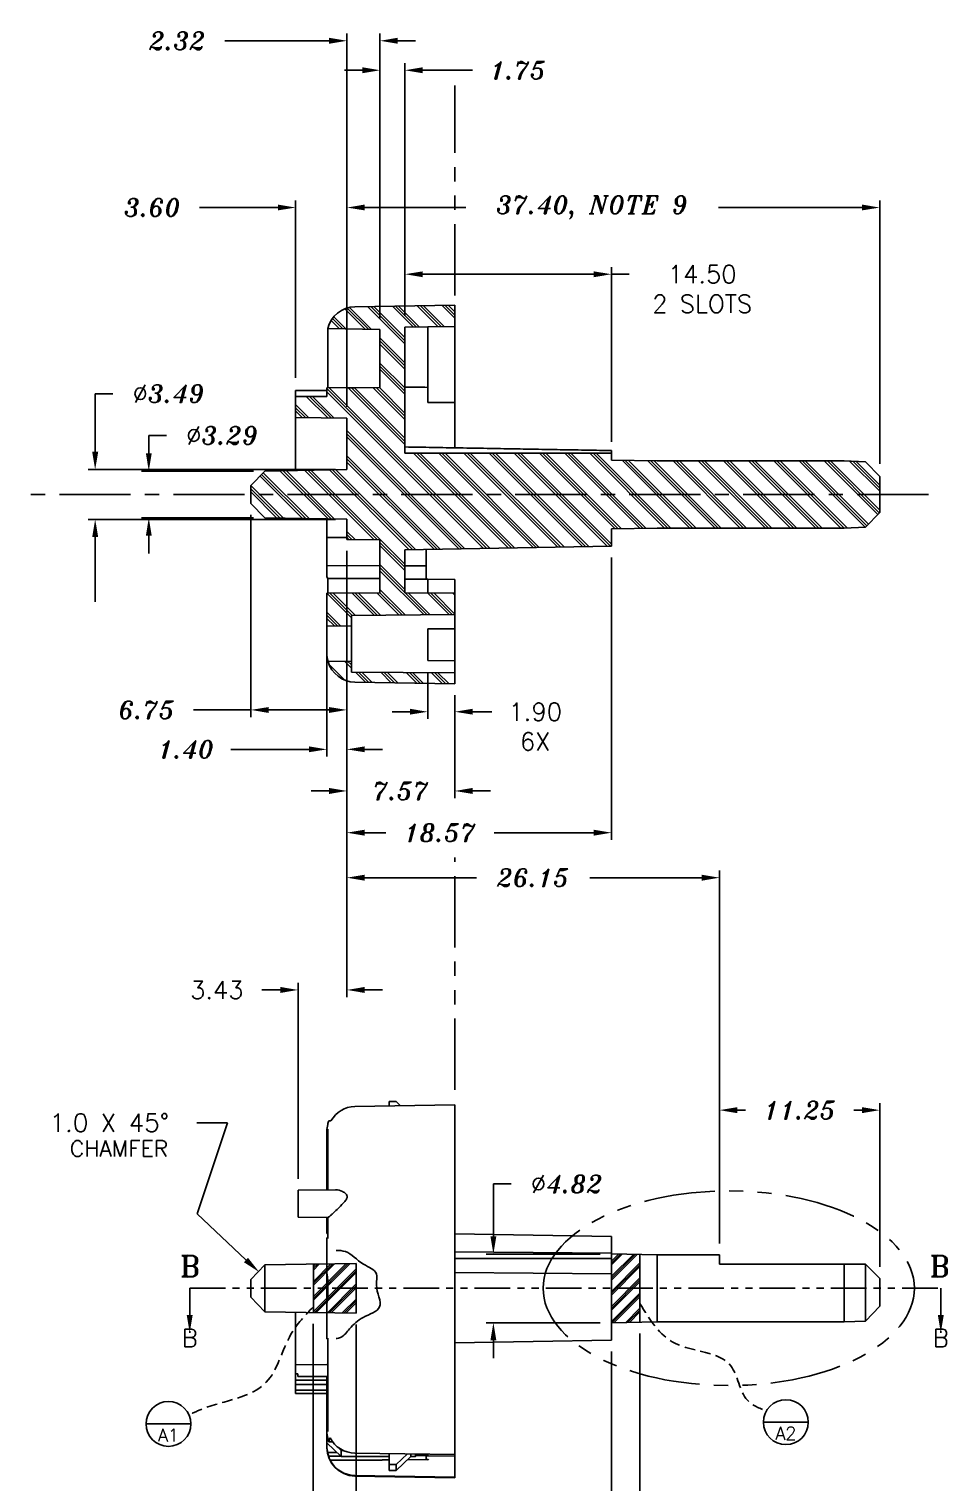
# Model space of a CAD drawing. Header units: inches. Extents: x 7 to 244, y 7 to 210.
# Drawn here: x 89.3 to 153.7, y 108.3 to 210.4 of the extents above; entities that cross this region are included whole.
import ezdxf
from ezdxf.enums import TextEntityAlignment as Align

# ---------------------------------------------------------------- set-up
doc = ezdxf.new("R2010")
doc.units = ezdxf.units.IN
doc.header["$LTSCALE"] = 4
doc.header["$MEASUREMENT"] = 0
for name, pattern in [('CENTER', [2, 1.25, -0.25, 0.25, -0.25]), ('HIDDEN', [0.375, 0.25, -0.125]), ('PHANTOM', [2.5, 1.25, -0.25, 0.25, -0.25, 0.25, -0.25]), ('PHANTOM2', [1.25, 0.625, -0.125, 0.125, -0.125, 0.125, -0.125])]:
    doc.linetypes.add(name, pattern=pattern)
doc.layers.get('DEFPOINTS').update_dxf_attribs({"linetype": 'CONTINUOUS'})
for name, color, linetype in [('AM_REFDIM', 7, 'CONTINUOUS'), ('AM_VIS', 7, 'CONTINUOUS'), ('AMV_15_HATCH', 1, 'CONTINUOUS'), ('CEN', 84, 'CENTER'), ('DIM', 2, 'CONTINUOUS'), ('HID', 6, 'HIDDEN'), ('PHANTOM', 6, 'PHANTOM'), ('SECT', 1, 'CONTINUOUS')]:
    doc.layers.add(name, color=color, linetype=linetype)
doc.styles.add('ACANSTSB', font='romans.shx', dxfattribs={"height": 1})
doc.styles.add('RFP', font='italict.shx')
doc.styles.add('ROMANS', font='ROMANS')
doc.styles.add('ROMANT', font='ROMANT')
doc.styles.get("Standard").update_dxf_attribs({"font": 'romans.shx'})
doc.dimstyles.new('RFP-DIMS', dxfattribs={"dimscale": 0.5, "dimtxt": 2.5, "dimasz": 2.5, "dimexe": 1, "dimexo": 1.6, "dimgap": 2.5, "dimtad": 0, "dimtih": 1, "dimtoh": 1, "dimzin": 0, "dimdsep": 46, "dimtxsty": 'RFP', "dimcen": 0.8, "dimadec": 0, "dimazin": 0, "dimtfac": 1, "dimtdec": 4, "dimtofl": 0, "dimtmove": 0, "dimatfit": 3, "dimfxl": 1, "dimtolj": 1, "dimtzin": 0, "dimarcsym": 0})
doc.dimstyles.get("Standard").update_dxf_attribs({"dimscale": 0.5, "dimtxt": 2.5, "dimasz": 2.5, "dimexe": 1, "dimexo": 1.6, "dimgap": 2.5, "dimtad": 0, "dimtih": 1, "dimtoh": 1, "dimzin": 0, "dimdsep": 46, "dimtxsty": 'ROMANS', "dimcen": 0.8, "dimadec": 0, "dimazin": 0, "dimtfac": 1, "dimtdec": 4, "dimtofl": 0, "dimtmove": 0, "dimatfit": 3, "dimfxl": 1, "dimtolj": 1, "dimtzin": 0, "dimarcsym": 0})
pattern_1 = [(315, (119.1497, 177.7074), (0.883883, 0.883883), []), (315, (119.2602, 177.8179), (0.883883, 0.883883), []), (315, (119.3707, 177.9284), (0.883883, 0.883883), [])]

# ---------------------------------------------------------------- blocks, each defined once
blk = doc.blocks.new('*D20')
at = {"layer": 'AM_REFDIM', "color": 0, "lineweight": -2}
for p, q in [((93.91, 180.7), (93.91, 184.78)), ((93.91, 184.78), (95.16, 184.78)), ((110.78, 179.45), (93.41, 179.45)), ((110.78, 175.96), (93.41, 175.96)), ((93.91, 174.71), (93.91, 173.46))]:
    blk.add_line(p, q, dxfattribs=at)
at = {"layer": 'AM_REFDIM', "color": 0}
for points in [[(93.7, 180.7), (94.12, 180.7), (93.91, 179.45)], [(93.7, 174.71), (94.12, 174.71), (93.91, 175.96)]]:
    blk.add_solid(points, dxfattribs=at)
at = {"layer": 'DEFPOINTS', "color": 0}
for p in [(111.58, 179.45), (93.91, 175.96), (111.58, 175.96)]:
    blk.add_point(p, dxfattribs=at)
at = {"layer": 'AM_REFDIM', "color": 0, "insert": (99.06, 184.78), "char_height": 1.25, "attachment_point": 5, "style": 'RFP'}
blk.add_mtext('\\A1;%%C3.49', dxfattribs=at)
blk = doc.blocks.new('*D23')
at = {"layer": 'AM_REFDIM', "color": 0, "lineweight": -2}
for p, q in [((111.58, 173.75), (111.58, 159.31)), ((110.17, 166.43), (110.17, 159.31)), ((108.92, 159.81), (103.42, 159.81)), ((112.83, 159.81), (114.08, 159.81))]:
    blk.add_line(p, q, dxfattribs=at)
at = {"layer": 'AM_REFDIM', "color": 0}
for points in [[(108.92, 160.02), (108.92, 159.61), (110.17, 159.81)], [(112.83, 160.02), (112.83, 159.61), (111.58, 159.81)]]:
    blk.add_solid(points, dxfattribs=at)
at = {"layer": 'DEFPOINTS', "color": 0}
for p in [(111.58, 174.55), (110.17, 167.23), (110.17, 159.81)]:
    blk.add_point(p, dxfattribs=at)
at = {"layer": 'AM_REFDIM', "color": 0, "insert": (100.27, 159.81), "char_height": 1.25, "attachment_point": 5, "style": 'RFP'}
blk.add_mtext('\\A1;1.40', dxfattribs=at)
blk = doc.blocks.new('*D24')
at = {"layer": 'AM_REFDIM', "color": 0, "lineweight": -2}
for p, q in [((111.58, 183.96), (111.58, 198.35)), ((148.98, 179.85), (148.98, 198.35)), ((112.83, 197.85), (119.92, 197.85)), ((147.73, 197.85), (137.65, 197.85))]:
    blk.add_line(p, q, dxfattribs=at)
at = {"layer": 'AM_REFDIM', "color": 0}
for points in [[(112.83, 198.06), (112.83, 197.65), (111.58, 197.85)], [(147.73, 198.06), (147.73, 197.65), (148.98, 197.85)]]:
    blk.add_solid(points, dxfattribs=at)
at = {"layer": 'DEFPOINTS', "color": 0}
for p in [(148.98, 197.85), (111.58, 183.16), (148.98, 179.05)]:
    blk.add_point(p, dxfattribs=at)
at = {"layer": 'AM_REFDIM', "color": 0, "insert": (128.78, 197.85), "char_height": 1.25, "attachment_point": 5, "style": 'RFP'}
blk.add_mtext('\\A1;37.40, NOTE 9', dxfattribs=at)
blk = doc.blocks.new('*D25')
at = {"layer": 'AM_REFDIM', "color": 0, "lineweight": -2}
for p, q in [((112.65, 207.49), (111.4, 207.49)), ((113.9, 190.09), (113.9, 207.99)), ((115.65, 190.25), (115.65, 207.99)), ((116.9, 207.49), (120.39, 207.49))]:
    blk.add_line(p, q, dxfattribs=at)
at = {"layer": 'AM_REFDIM', "color": 0}
for points in [[(112.65, 207.7), (112.65, 207.28), (113.9, 207.49)], [(116.9, 207.7), (116.9, 207.28), (115.65, 207.49)]]:
    blk.add_solid(points, dxfattribs=at)
at = {"layer": 'DEFPOINTS', "color": 0}
for p in [(115.65, 207.49), (113.9, 189.29), (115.65, 189.45)]:
    blk.add_point(p, dxfattribs=at)
at = {"layer": 'AM_REFDIM', "color": 0, "insert": (123.58, 207.49), "char_height": 1.25, "attachment_point": 5, "style": 'RFP'}
blk.add_mtext('\\A1;1.75', dxfattribs=at)
blk = doc.blocks.new('*D26')
at = {"layer": 'AM_REFDIM', "color": 0, "lineweight": -2}
for p, q in [((110.33, 209.56), (103, 209.56)), ((111.58, 183.87), (111.58, 210.06)), ((113.9, 190.09), (113.9, 210.06)), ((115.15, 209.56), (116.4, 209.56))]:
    blk.add_line(p, q, dxfattribs=at)
at = {"layer": 'AM_REFDIM', "color": 0}
for points in [[(110.33, 209.77), (110.33, 209.35), (111.58, 209.56)], [(115.15, 209.77), (115.15, 209.35), (113.9, 209.56)]]:
    blk.add_solid(points, dxfattribs=at)
at = {"layer": 'DEFPOINTS', "color": 0}
for p in [(111.58, 209.56), (113.9, 189.29), (111.58, 183.07)]:
    blk.add_point(p, dxfattribs=at)
at = {"layer": 'AM_REFDIM', "color": 0, "insert": (99.67, 209.56), "char_height": 1.25, "attachment_point": 5, "style": 'RFP'}
blk.add_mtext('\\A1;2.32', dxfattribs=at)
blk = doc.blocks.new('*D27')
at = {"layer": 'AM_REFDIM', "color": 0, "lineweight": -2}
for p, q in [((107.98, 185.9), (107.98, 198.35)), ((111.58, 183.96), (111.58, 198.35)), ((106.73, 197.85), (101.23, 197.85)), ((112.83, 197.85), (114.08, 197.85))]:
    blk.add_line(p, q, dxfattribs=at)
at = {"layer": 'AM_REFDIM', "color": 0}
for points in [[(106.73, 198.06), (106.73, 197.65), (107.98, 197.85)], [(112.83, 198.06), (112.83, 197.65), (111.58, 197.85)]]:
    blk.add_solid(points, dxfattribs=at)
at = {"layer": 'DEFPOINTS', "color": 0}
for p in [(107.98, 197.85), (107.98, 185.1), (111.58, 183.16)]:
    blk.add_point(p, dxfattribs=at)
at = {"layer": 'AM_REFDIM', "color": 0, "insert": (97.92, 197.85), "char_height": 1.25, "attachment_point": 5, "style": 'RFP'}
blk.add_mtext('\\A1;3.60', dxfattribs=at)
blk = doc.blocks.new('*D28')
at = {"layer": 'AM_REFDIM', "color": 0, "lineweight": -2}
for p, q in [((111.58, 173.75), (111.58, 153.46)), ((130.15, 173.28), (130.15, 153.46)), ((112.83, 153.96), (114.3, 153.96)), ((128.9, 153.96), (121.92, 153.96))]:
    blk.add_line(p, q, dxfattribs=at)
at = {"layer": 'AM_REFDIM', "color": 0}
for points in [[(112.83, 154.17), (112.83, 153.75), (111.58, 153.96)], [(128.9, 154.17), (128.9, 153.75), (130.15, 153.96)]]:
    blk.add_solid(points, dxfattribs=at)
at = {"layer": 'DEFPOINTS', "color": 0}
for p in [(111.58, 174.55), (130.15, 174.08), (130.15, 153.96)]:
    blk.add_point(p, dxfattribs=at)
at = {"layer": 'AM_REFDIM', "color": 0, "insert": (118.11, 153.96), "char_height": 1.25, "attachment_point": 5, "style": 'RFP'}
blk.add_mtext('\\A1;18.57', dxfattribs=at)
blk = doc.blocks.new('*D29')
at = {"layer": 'DEFPOINTS', "color": 0}
for p in [(137.73, 134.48), (137.73, 124.33), (148.98, 122.67)]:
    blk.add_point(p, dxfattribs=at)
at = {"layer": 'DIM', "color": 0, "lineweight": -2}
for p, q in [((137.73, 125.13), (137.73, 134.98)), ((148.98, 123.47), (148.98, 134.98)), ((138.98, 134.48), (139.55, 134.48)), ((147.73, 134.48), (147.17, 134.48))]:
    blk.add_line(p, q, dxfattribs=at)
at = {"layer": 'DIM', "color": 0}
for points in [[(138.98, 134.69), (138.98, 134.27), (137.73, 134.48)], [(147.73, 134.69), (147.73, 134.27), (148.98, 134.48)]]:
    blk.add_solid(points, dxfattribs=at)
at = {"layer": 'DIM', "color": 0, "insert": (143.36, 134.48), "char_height": 1.25, "attachment_point": 5, "style": 'RFP'}
blk.add_mtext('\\A1;11.25', dxfattribs=at)
blk = doc.blocks.new('*D30')
at = {"layer": 'AM_REFDIM', "color": 0, "lineweight": -2}
for p, q in [((121.86, 125.63), (121.86, 129.3)), ((121.86, 129.3), (123.11, 129.3)), ((129.35, 124.38), (121.36, 124.38)), ((129.35, 119.56), (121.36, 119.56)), ((121.86, 118.31), (121.86, 117.06))]:
    blk.add_line(p, q, dxfattribs=at)
at = {"layer": 'AM_REFDIM', "color": 0}
for points in [[(121.65, 125.63), (122.07, 125.63), (121.86, 124.38)], [(121.65, 118.31), (122.07, 118.31), (121.86, 119.56)]]:
    blk.add_solid(points, dxfattribs=at)
at = {"layer": 'DEFPOINTS', "color": 0}
for p in [(130.15, 124.38), (121.86, 119.56), (130.15, 119.56)]:
    blk.add_point(p, dxfattribs=at)
at = {"layer": 'AM_REFDIM', "color": 0, "insert": (127.01, 129.3), "char_height": 1.25, "attachment_point": 5, "style": 'RFP'}
blk.add_mtext('\\A1;%%C4.82', dxfattribs=at)
blk = doc.blocks.new('*D34')
at = {"layer": 'AM_REFDIM', "color": 0, "lineweight": -2}
for p, q in [((97.67, 180.6), (97.67, 181.85)), ((97.67, 181.85), (98.92, 181.85)), ((105.03, 179.35), (97.17, 179.35)), ((105.03, 176.06), (97.17, 176.06)), ((97.67, 174.81), (97.67, 173.56))]:
    blk.add_line(p, q, dxfattribs=at)
at = {"layer": 'AM_REFDIM', "color": 0}
for points in [[(97.47, 180.6), (97.88, 180.6), (97.67, 179.35)], [(97.47, 174.81), (97.88, 174.81), (97.67, 176.06)]]:
    blk.add_solid(points, dxfattribs=at)
at = {"layer": 'DEFPOINTS', "color": 0}
for p in [(97.67, 179.35), (105.83, 179.35), (105.83, 176.06)]:
    blk.add_point(p, dxfattribs=at)
at = {"layer": 'AM_REFDIM', "color": 0, "insert": (102.82, 181.85), "char_height": 1.25, "attachment_point": 5, "style": 'RFP'}
blk.add_mtext('\\A1;%%c3.29', dxfattribs=at)
blk = doc.blocks.new('*D35')
at = {"layer": 'AM_REFDIM', "color": 0, "lineweight": -2}
for p, q in [((104.83, 176.28), (104.83, 162.08)), ((111.58, 173.75), (111.58, 162.08)), ((104.83, 162.58), (100.82, 162.58)), ((110.33, 162.58), (106.08, 162.58))]:
    blk.add_line(p, q, dxfattribs=at)
at = {"layer": 'AM_REFDIM', "color": 0}
for points in [[(106.08, 162.78), (106.08, 162.37), (104.83, 162.58)], [(110.33, 162.78), (110.33, 162.37), (111.58, 162.58)]]:
    blk.add_solid(points, dxfattribs=at)
at = {"layer": 'DEFPOINTS', "color": 0}
for p in [(104.83, 177.08), (111.58, 174.55), (104.83, 162.58)]:
    blk.add_point(p, dxfattribs=at)
at = {"layer": 'AM_REFDIM', "color": 0, "insert": (97.52, 162.58), "char_height": 1.25, "attachment_point": 5, "style": 'RFP'}
blk.add_mtext('\\A1;6.75', dxfattribs=at)
blk = doc.blocks.new('*D36')
at = {"layer": 'AM_REFDIM', "color": 0, "lineweight": -2}
for p, q in [((111.58, 173.75), (111.58, 156.39)), ((119.15, 163.61), (119.15, 156.39)), ((110.33, 156.89), (109.08, 156.89)), ((120.4, 156.89), (121.65, 156.89))]:
    blk.add_line(p, q, dxfattribs=at)
at = {"layer": 'AM_REFDIM', "color": 0}
for points in [[(110.33, 157.1), (110.33, 156.68), (111.58, 156.89)], [(120.4, 157.1), (120.4, 156.68), (119.15, 156.89)]]:
    blk.add_solid(points, dxfattribs=at)
at = {"layer": 'DEFPOINTS', "color": 0}
for p in [(111.58, 174.55), (119.15, 164.41), (119.15, 156.89)]:
    blk.add_point(p, dxfattribs=at)
at = {"layer": 'AM_REFDIM', "color": 0, "insert": (115.36, 156.89), "char_height": 1.25, "attachment_point": 5, "style": 'RFP'}
blk.add_mtext('\\A1;7.57', dxfattribs=at)
blk = doc.blocks.new('*D42')
at = {"layer": 'DEFPOINTS', "color": 0}
for p in [(111.58, 174.55), (111.58, 142.92), (108.15, 128.87)]:
    blk.add_point(p, dxfattribs=at)
at = {"layer": 'DIM', "color": 0, "lineweight": -2}
for p, q in [((111.58, 173.75), (111.58, 142.42)), ((106.9, 142.92), (105.6, 142.92)), ((108.15, 129.67), (108.15, 143.42)), ((112.83, 142.92), (114.08, 142.92))]:
    blk.add_line(p, q, dxfattribs=at)
at = {"layer": 'DIM', "color": 0}
for points in [[(106.9, 143.13), (106.9, 142.71), (108.15, 142.92)], [(112.83, 143.13), (112.83, 142.71), (111.58, 142.92)]]:
    blk.add_solid(points, dxfattribs=at)
at = {"layer": 'DIM', "color": 0, "insert": (102.45, 142.92), "char_height": 1.25, "attachment_point": 5, "style": 'ROMANS'}
blk.add_mtext('\\A1;3.43', dxfattribs=at)
blk = doc.blocks.new('*D43')
at = {"layer": 'DEFPOINTS', "color": 0}
for p in [(117.25, 166.04), (119.15, 164.41), (119.15, 162.45)]:
    blk.add_point(p, dxfattribs=at)
at = {"layer": 'DIM', "color": 0, "lineweight": -2}
for p, q in [((117.25, 165.24), (117.25, 161.95)), ((119.15, 163.61), (119.15, 161.95)), ((116, 162.45), (114.75, 162.45)), ((120.4, 162.45), (121.74, 162.45))]:
    blk.add_line(p, q, dxfattribs=at)
at = {"layer": 'DIM', "color": 0}
for points in [[(116, 162.66), (116, 162.25), (117.25, 162.45)], [(120.4, 162.66), (120.4, 162.25), (119.15, 162.45)]]:
    blk.add_solid(points, dxfattribs=at)
at = {"layer": 'DIM', "color": 0, "insert": (124.8, 162.45), "char_height": 1.25, "attachment_point": 5, "style": 'ROMANS'}
blk.add_mtext('\\A1;\\P1.90\\P6X', dxfattribs=at)
blk = doc.blocks.new('*D69')
at = {"layer": 'AM_REFDIM', "color": 0, "lineweight": -2}
for p, q in [((111.58, 173.75), (111.58, 150.3)), ((137.73, 125.13), (137.73, 151.3)), ((112.83, 150.8), (120.67, 150.8)), ((136.48, 150.8), (128.64, 150.8))]:
    blk.add_line(p, q, dxfattribs=at)
at = {"layer": 'AM_REFDIM', "color": 0}
for points in [[(112.83, 151.01), (112.83, 150.59), (111.58, 150.8)], [(136.48, 151.01), (136.48, 150.59), (137.73, 150.8)]]:
    blk.add_solid(points, dxfattribs=at)
at = {"layer": 'DEFPOINTS', "color": 0}
for p in [(111.58, 174.55), (137.73, 150.8), (137.73, 124.33)]:
    blk.add_point(p, dxfattribs=at)
at = {"layer": 'AM_REFDIM', "color": 0, "insert": (124.65, 150.8), "char_height": 1.25, "attachment_point": 5, "style": 'RFP'}
blk.add_mtext('\\A1;26.15', dxfattribs=at)
blk = doc.blocks.new('*D70')
at = {"layer": 'DEFPOINTS', "color": 0}
for p in [(109.22, 120.28), (112.22, 120.23), (109.22, 105.31)]:
    blk.add_point(p, dxfattribs=at)
at = {"layer": 'DIM', "color": 0, "lineweight": -2}
for p, q in [((109.22, 119.48), (109.22, 104.81)), ((112.22, 119.43), (112.22, 104.81)), ((106.72, 107.19), (101.61, 107.19)), ((101.61, 107.19), (101.61, 103.44)), ((106.72, 103.44), (106.72, 107.19)), ((107.97, 105.31), (106.72, 105.31)), ((113.47, 105.31), (114.72, 105.31)), ((101.61, 103.44), (106.72, 103.44))]:
    blk.add_line(p, q, dxfattribs=at)
at = {"layer": 'DIM', "color": 0}
for points in [[(107.97, 105.52), (107.97, 105.11), (109.22, 105.31)], [(113.47, 105.52), (113.47, 105.11), (112.22, 105.31)]]:
    blk.add_solid(points, dxfattribs=at)
at = {"layer": 'DIM', "color": 0, "insert": (104.17, 105.31), "char_height": 1.25, "attachment_point": 5, "style": 'ROMANS'}
blk.add_mtext('\\A1;3.0', dxfattribs=at)
blk = doc.blocks.new('*D71')
at = {"layer": 'DEFPOINTS', "color": 0}
for p in [(132.15, 119.59), (130.15, 118.34), (132.15, 105.31)]:
    blk.add_point(p, dxfattribs=at)
at = {"layer": 'DIM', "color": 0, "lineweight": -2}
for p, q in [((132.15, 118.79), (132.15, 104.81)), ((130.15, 117.54), (130.15, 104.81)), ((139.77, 107.19), (134.65, 107.19)), ((134.65, 107.19), (134.65, 103.44)), ((139.77, 103.44), (139.77, 107.19)), ((128.9, 105.31), (127.65, 105.31)), ((133.4, 105.31), (134.65, 105.31)), ((134.65, 103.44), (139.77, 103.44))]:
    blk.add_line(p, q, dxfattribs=at)
at = {"layer": 'DIM', "color": 0}
for points in [[(128.9, 105.52), (128.9, 105.11), (130.15, 105.31)], [(133.4, 105.52), (133.4, 105.11), (132.15, 105.31)]]:
    blk.add_solid(points, dxfattribs=at)
at = {"layer": 'DIM', "color": 0, "insert": (137.21, 105.31), "char_height": 1.25, "attachment_point": 5, "style": 'ROMANS'}
blk.add_mtext('\\A1;2.0', dxfattribs=at)
blk = doc.blocks.new('*D80')
at = {"layer": 'AM_REFDIM', "color": 0, "lineweight": -2}
for p, q in [((115.65, 190.25), (115.65, 193.67)), ((116.9, 193.17), (128.9, 193.17)), ((130.15, 181.4), (130.15, 193.67)), ((130.15, 193.17), (131.4, 193.17))]:
    blk.add_line(p, q, dxfattribs=at)
at = {"layer": 'AM_REFDIM', "color": 0}
for points in [[(116.9, 193.37), (116.9, 192.96), (115.65, 193.17)], [(128.9, 193.37), (128.9, 192.96), (130.15, 193.17)]]:
    blk.add_solid(points, dxfattribs=at)
at = {"layer": 'DEFPOINTS', "color": 0}
for p in [(130.15, 193.17), (115.65, 189.45), (130.15, 180.6)]:
    blk.add_point(p, dxfattribs=at)
at = {"layer": 'AM_REFDIM', "color": 0, "insert": (136.52, 193.17), "char_height": 1.25, "attachment_point": 5, "style": 'ROMANS'}
blk.add_mtext('\\A1;\\P14.50\\P2 SLOTS', dxfattribs=at)

msp = doc.modelspace()

# ---------------------------------------------------------------- hatches: boundary and pattern name
at = {"layer": 'AMV_15_HATCH'}
h = msp.add_hatch(dxfattribs=at)
h.set_pattern_fill('PLAST', color=256, scale=5, angle=-45, style=0)
h.set_pattern_definition(pattern_1)
edge = h.paths.add_edge_path(flags=0)
edge.add_line((119.15, 170.778), (115.65, 170.808))
edge.add_line((115.65, 170.808), (115.65, 173.825))
edge.add_line((115.65, 173.825), (130.15, 174.078))
edge.add_line((130.15, 174.078), (130.15, 175.297))
edge.add_line((130.15, 175.297), (133.347, 175.352))
edge.add_line((133.347, 175.352), (146.482, 175.352))
edge.add_line((146.482, 175.352), (147.983, 175.412))
edge.add_line((147.983, 175.412), (148.982, 176.452))
edge.add_line((148.982, 176.452), (148.982, 178.962))
edge.add_line((148.982, 178.962), (147.983, 180.002))
edge.add_line((147.983, 180.002), (146.482, 180.062))
edge.add_line((146.482, 180.062), (133.347, 180.062))
edge.add_line((133.347, 180.062), (130.15, 180.118))
edge.add_line((130.15, 180.118), (130.15, 180.601))
edge.add_line((130.15, 180.601), (115.65, 180.601))
edge.add_line((115.65, 180.601), (115.65, 189.446))
edge.add_line((115.65, 189.446), (117.25, 189.474))
edge.add_line((117.25, 189.474), (117.25, 189.487))
edge.add_line((117.25, 189.487), (119.15, 189.507))
edge.add_line((119.15, 189.507), (119.15, 191.007))
edge.add_line((119.15, 191.007), (112.139, 190.885))
edge.add_ellipse((112.174, 188.885), major_axis=(1.414, 1.414), ratio=1, start_angle=46, end_angle=121.57219)
edge.add_line((110.229, 189.35), (113.9, 189.286))
edge.add_line((113.9, 189.286), (113.9, 185.207))
edge.add_line((113.9, 185.207), (111.577, 185.187))
edge.add_line((111.577, 185.187), (111.577, 185.207))
edge.add_line((111.577, 185.207), (110.174, 185.195))
edge.add_line((110.174, 185.195), (110.174, 184.593))
edge.add_line((110.174, 184.593), (107.977, 184.593))
edge.add_line((107.977, 184.593), (107.977, 183.099))
edge.add_line((107.977, 183.099), (111.577, 183.067))
edge.add_line((111.577, 183.067), (111.577, 179.452))
edge.add_line((111.577, 179.452), (105.827, 179.352))
edge.add_line((105.827, 179.352), (104.827, 178.335))
edge.add_line((104.827, 178.335), (104.827, 177.08))
edge.add_line((104.827, 177.08), (105.827, 176.063))
edge.add_line((105.827, 176.063), (111.577, 175.962))
edge.add_line((111.577, 175.962), (111.577, 174.555))
edge.add_line((111.577, 174.555), (113.9, 174.514))
edge.add_line((113.9, 174.514), (113.9, 170.81))
edge.add_line((113.9, 170.81), (110.174, 170.778))
edge.add_line((110.174, 170.778), (110.174, 168.478))
edge.add_line((110.174, 168.478), (111.9, 168.463))
edge.add_line((111.9, 168.463), (111.9, 169.215))
edge.add_line((111.9, 169.215), (119.15, 169.278))
edge.add_line((119.15, 169.278), (119.15, 170.778))
h = msp.add_hatch(dxfattribs=at)
h.set_pattern_fill('PLAST', color=256, scale=5, angle=-45, style=0)
h.set_pattern_definition(pattern_1)
edge = h.paths.add_edge_path(flags=0)
edge.add_line((119.15, 164.407), (119.15, 165.178))
edge.add_line((119.15, 165.178), (111.9, 165.241))
edge.add_line((111.9, 165.241), (111.9, 165.993))
edge.add_line((111.9, 165.993), (110.252, 165.978))
edge.add_ellipse((112.174, 166.529), major_axis=(1.414, 1.414), ratio=1, start_angle=150.99144, end_angle=224)
edge.add_line((112.139, 164.53), (119.15, 164.407))
at = {"layer": 'SECT'}
h = msp.add_hatch(dxfattribs=at)
h.set_pattern_fill('PLAST', color=256, scale=3, angle=45, style=0)
h.set_pattern_definition([(45, (0, 1.30376), (-0.53033, 0.53033), []), (45, (-0.0663, 1.37005), (-0.53033, 0.53033), []), (45, (-0.1326, 1.43634), (-0.53033, 0.53033), [])])
h.paths.add_polyline_path([(110.822, 123.691), (109.225, 123.663), (109.225, 121.971), (110.822, 121.971)])
h.paths.add_polyline_path([(112.225, 123.716), (110.822, 123.691), (110.822, 121.971), (112.225, 121.971)])
h.paths.add_polyline_path([(112.225, 121.971), (110.822, 121.971), (110.822, 120.25), (112.225, 120.226)])
h.paths.add_polyline_path([(110.822, 121.971), (109.225, 121.971), (109.225, 120.278), (110.822, 120.25)])
h = msp.add_hatch(dxfattribs=at)
h.set_pattern_fill('PLAST', color=256, scale=3, angle=45, style=0)
h.set_pattern_definition([(45, (-0.6473, 1.30376), (-0.53033, 0.53033), []), (45, (-0.7136, 1.37005), (-0.53033, 0.53033), []), (45, (-0.7799, 1.43634), (-0.53033, 0.53033), [])])
h.paths.add_polyline_path([(132.15, 124.347), (130.15, 124.382), (130.15, 121.971), (132.15, 121.971)])
h.paths.add_polyline_path([(132.15, 121.971), (130.15, 121.971), (130.15, 119.56), (132.15, 119.595)])

# ---------------------------------------------------------------- linework, layer by layer
at = {"layer": 'AM_VIS'}
for p, q in [((112.139, 190.885), (119.15, 191.007)), ((119.15, 191.007), (119.15, 189.507)), ((113.9, 189.286), (110.229, 189.35)), ((110.229, 185.196), (110.229, 189.35)), ((113.9, 185.207), (113.9, 189.286)), ((117.25, 189.474), (115.65, 189.446)), ((115.65, 189.446), (115.65, 180.601)), ((119.15, 189.507), (117.25, 189.487)), ((117.25, 189.487), (117.25, 189.474)), ((117.25, 185.228), (117.25, 189.474)), ((119.15, 189.507), (119.15, 184.161)), ((107.977, 184.593), (107.977, 185.013)), ((110.174, 185.013), (107.977, 185.013)), ((110.174, 185.195), (111.577, 185.207)), ((110.174, 184.593), (110.174, 185.195)), ((111.577, 185.187), (113.9, 185.207)), ((111.577, 185.207), (111.577, 185.187)), ((111.577, 185.19), (112.171, 185.192)), ((117.25, 185.228), (117.25, 184.174)), ((107.977, 184.593), (110.174, 184.593)), ((107.977, 183.099), (107.977, 184.593)), ((117.25, 184.174), (119.15, 184.161)), ((119.15, 184.161), (119.15, 180.982)), ((111.577, 183.067), (107.977, 183.099)), ((107.977, 183.099), (107.977, 179.39)), ((111.577, 179.452), (111.577, 183.067)), ((130.15, 180.788), (130.15, 180.601)), ((115.65, 180.601), (130.15, 180.601)), ((130.15, 180.601), (130.15, 180.118)), ((130.15, 180.118), (133.347, 180.062)), ((133.347, 180.062), (146.482, 180.062)), ((146.482, 180.062), (147.983, 180.002)), ((147.983, 180.002), (148.982, 178.962)), ((104.827, 178.335), (105.827, 179.352)), ((105.827, 179.352), (111.577, 179.452)), ((148.982, 178.962), (148.982, 176.452)), ((104.827, 177.08), (104.827, 178.335)), ((105.827, 176.063), (104.827, 177.08)), ((111.577, 175.962), (105.827, 176.063)), ((110.174, 175.987), (110.174, 174.683)), ((111.577, 174.555), (111.577, 175.962)), ((148.982, 176.452), (147.983, 175.412)), ((110.174, 174.673), (110.174, 174.683)), ((110.174, 174.683), (111.577, 174.683)), ((110.174, 174.673), (111.577, 174.677)), ((110.174, 174.673), (110.174, 172.712)), ((113.9, 174.514), (111.577, 174.555)), ((133.347, 175.352), (130.15, 175.297)), ((130.15, 175.297), (130.15, 174.078)), ((146.482, 175.352), (133.347, 175.352)), ((147.983, 175.412), (146.482, 175.352)), ((113.9, 170.81), (113.9, 174.514)), ((130.15, 174.078), (115.65, 173.825)), ((115.65, 173.825), (115.65, 170.808)), ((117.15, 172.699), (117.15, 173.851)), ((110.174, 172.712), (110.174, 171.954)), ((113.9, 172.69), (110.174, 172.712)), ((115.65, 172.69), (117.15, 172.699)), ((117.15, 171.765), (117.15, 172.699)), ((110.229, 170.778), (110.229, 171.817)), ((110.229, 171.817), (113.9, 171.808)), ((115.65, 171.761), (117.15, 171.765)), ((117.15, 171.768), (117.25, 171.767)), ((117.25, 170.794), (117.25, 171.767)), ((117.25, 171.763), (119.15, 171.743)), ((119.15, 171.743), (119.15, 170.778)), ((110.174, 170.778), (113.9, 170.81)), ((110.174, 168.478), (110.174, 170.778)), ((115.65, 170.808), (119.15, 170.778)), ((119.15, 170.778), (119.15, 169.278)), ((111.9, 168.463), (110.174, 168.478)), ((110.174, 166.581), (110.174, 168.478)), ((119.15, 169.278), (111.9, 169.215)), ((111.9, 169.215), (111.9, 168.463)), ((111.9, 168.463), (111.9, 165.993)), ((119.15, 169.278), (119.15, 168.271)), ((117.25, 168.268), (119.15, 168.271)), ((117.25, 166.044), (117.25, 168.268)), ((119.15, 168.271), (119.15, 166.025)), ((110.252, 165.978), (111.9, 165.993)), ((111.9, 165.993), (111.9, 165.241)), ((117.25, 166.044), (119.15, 166.025)), ((119.15, 166.025), (119.15, 165.178)), ((111.9, 165.241), (119.15, 165.178)), ((119.15, 164.407), (112.139, 164.53)), ((119.15, 165.178), (119.15, 164.407)), ((112.139, 134.737), (119.15, 134.848)), ((114.547, 135.088), (115.047, 135.088)), ((114.547, 134.775), (114.547, 135.088)), ((115.047, 135.088), (115.347, 134.788)), ((119.15, 134.848), (119.15, 110.313)), ((110.308, 133.738), (110.459, 133.737)), ((110.174, 133.062), (110.175, 133.063)), ((110.174, 132.998), (110.174, 133.062)), ((110.174, 132.666), (110.174, 132.998)), ((110.229, 133.468), (110.229, 133.481)), ((110.229, 128.889), (110.229, 133.15)), ((110.174, 130.124), (110.174, 132.666)), ((110.174, 130.091), (110.174, 130.124)), ((110.174, 130.124), (110.229, 130.123)), ((110.174, 128.888), (110.174, 130.091)), ((110.229, 130.091), (110.174, 130.091)), ((108.15, 128.871), (110.787, 128.894)), ((108.15, 127.921), (108.15, 128.871)), ((108.15, 126.971), (108.15, 127.921)), ((108.15, 126.971), (110.235, 126.953)), ((110.174, 125.831), (110.174, 126.953)), ((110.229, 125.466), (110.229, 126.953)), ((110.174, 125.831), (110.229, 125.831)), ((130.15, 125.6), (119.15, 125.792)), ((130.15, 125.6), (130.15, 124.438)), ((110.174, 125.519), (110.174, 125.521)), ((110.174, 125.521), (110.229, 125.521)), ((110.174, 123.04), (110.174, 125.519)), ((119.15, 124.535), (130.15, 124.438)), ((104.827, 122.598), (105.827, 123.615)), ((105.827, 123.615), (110.174, 123.691)), ((105.827, 123.615), (105.827, 120.326)), ((109.225, 123.663), (112.225, 123.716)), ((109.225, 123.663), (109.225, 120.278)), ((112.225, 123.716), (112.225, 120.226)), ((130.15, 124.076), (119.15, 124.076)), ((130.15, 124.438), (130.15, 124.076)), ((133.347, 124.326), (130.15, 124.382)), ((130.15, 124.076), (130.15, 122.995)), ((133.347, 124.326), (133.347, 119.616)), ((137.732, 124.326), (133.347, 124.326)), ((137.732, 124.326), (137.732, 123.666)), ((146.482, 123.666), (137.732, 123.666)), ((146.482, 123.666), (147.982, 123.666)), ((146.482, 119.616), (146.482, 123.666)), ((147.983, 123.665), (147.982, 123.666)), ((147.983, 123.665), (148.982, 122.666)), ((147.983, 119.676), (147.983, 123.665)), ((104.827, 121.344), (104.827, 122.598)), ((110.174, 120.901), (110.174, 123.04)), ((119.15, 123.092), (130.15, 122.995)), ((130.15, 122.995), (130.15, 118.342)), ((148.982, 122.666), (148.982, 120.716)), ((104.827, 121.344), (105.827, 120.326)), ((110.174, 118.423), (110.174, 120.901)), ((148.982, 120.716), (147.983, 119.676)), ((105.827, 120.326), (110.174, 120.25)), ((107.977, 120.289), (107.977, 116.607)), ((109.225, 120.278), (112.225, 120.226)), ((133.347, 119.616), (130.15, 119.56)), ((146.482, 119.616), (133.347, 119.616)), ((147.983, 119.676), (146.482, 119.616)), ((110.174, 118.421), (110.174, 118.423)), ((110.174, 118.421), (110.229, 118.42)), ((110.229, 111.928), (110.229, 118.476)), ((130.15, 118.342), (119.15, 118.15)), ((107.977, 116.607), (110.174, 116.629)), ((107.977, 116.607), (107.977, 115.96)), ((110.174, 116.629), (110.229, 116.629)), ((108.126, 115.96), (107.977, 115.96)), ((107.977, 115.96), (107.977, 115.748)), ((107.977, 115.675), (107.977, 115.748)), ((107.977, 115.512), (107.977, 115.675)), ((110.174, 115.512), (107.977, 115.512)), ((107.977, 115.221), (107.977, 115.512)), ((108.126, 115.96), (108.126, 115.786)), ((108.126, 115.786), (110.174, 115.768)), ((108.126, 115.786), (110.174, 115.77)), ((110.174, 115.77), (110.174, 114.947)), ((110.174, 115.221), (107.977, 115.221)), ((107.977, 114.831), (107.977, 115.221)), ((110.174, 114.831), (107.977, 114.831)), ((107.977, 114.577), (107.977, 114.831)), ((110.174, 114.577), (107.977, 114.577)), ((107.977, 114.576), (107.977, 114.577)), ((110.174, 114.576), (107.977, 114.576)), ((110.229, 114.948), (110.174, 114.947)), ((110.174, 114.947), (110.174, 112.387)), ((110.174, 111.917), (110.174, 112.387)), ((110.174, 111.549), (110.174, 111.917)), ((110.22, 111.505), (110.174, 111.549)), ((110.174, 111.549), (110.174, 111.123)), ((110.229, 111.431), (110.229, 111.466)), ((110.174, 111.123), (111.174, 110.164)), ((110.174, 111.123), (110.174, 110.878)), ((110.174, 110.793), (110.174, 110.878)), ((110.229, 110.437), (110.878, 110.448)), ((110.229, 110.427), (110.229, 110.437)), ((110.308, 111.185), (110.569, 111.188)), ((110.631, 111.111), (110.551, 111.188)), ((111.174, 110.59), (110.933, 110.821)), ((111.314, 110.59), (111.174, 110.59)), ((111.174, 110.164), (111.174, 110.59)), ((112.139, 110.403), (119.15, 110.313)), ((114.547, 109.606), (114.547, 110.372)), ((115.828, 110.356), (115.047, 109.606)), ((116.073, 110.164), (116.073, 110.352)), ((116.4, 110.348), (116.4, 110.164)), ((116.4, 110.164), (116.589, 110.346)), ((117.149, 110.231), (117.148, 110.339)), ((117.15, 110.339), (117.15, 110.219)), ((117.15, 110.255), (117.25, 110.254)), ((117.25, 110.337), (117.25, 110.254)), ((117.25, 110.217), (117.25, 110.254)), ((119.15, 110.313), (119.15, 110.183)), ((110.308, 110.191), (111.141, 110.195)), ((110.391, 109.907), (112.037, 109.917)), ((111.174, 110.164), (114.547, 110.164)), ((114.061, 109.895), (112.037, 109.917)), ((112.786, 109.909), (114.062, 109.918)), ((114.062, 109.929), (114.061, 109.895)), ((114.062, 109.929), (114.547, 109.932)), ((115.047, 109.606), (114.547, 109.606)), ((114.547, 109.18), (114.547, 109.606)), ((115.047, 109.18), (116.073, 110.164)), ((115.047, 109.18), (115.047, 109.606)), ((115.838, 109.939), (117.293, 109.948)), ((116.073, 110.164), (116.4, 110.164)), ((116.465, 110.227), (117.149, 110.231)), ((117.149, 109.947), (117.149, 110.231)), ((117.149, 109.947), (117.293, 109.948)), ((117.15, 110.219), (117.25, 110.217)), ((117.25, 110.204), (117.25, 110.217)), ((117.25, 110.204), (119.15, 110.183)), ((117.293, 109.948), (117.294, 109.902)), ((117.293, 109.948), (117.293, 109.948)), ((119.15, 110.183), (119.15, 109.959)), ((119.15, 109.959), (119.15, 108.707)), ((112.139, 108.832), (119.15, 108.707)), ((112.139, 108.793), (119.15, 108.671)), ((114.547, 109.18), (115.047, 109.18)), ((119.15, 108.707), (119.15, 108.671))]:
    msp.add_line(p, q, dxfattribs=at)
for centre, radius, start, end in [((112.174, 188.885), 2, 91, 166.57219), ((110.392, 171.962), 0.218, 182.14979, 221.52315), ((112.62, 166.589), 2.446, 180.1916, 194.45367), ((112.174, 166.529), 2, 195.99144, 269), ((112.181, 132.756), 1.981, 91.20227, 150.33633), ((112.246, 132.996), 2.072, 166.80763, 179.93907), ((112.363, 132.664), 2.189, 167.16635, 179.95388), ((102.818, 121.971), 7.433, 351.72767, 8.27233), ((112.145, 112.389), 1.971, 180.05679, 193.52617), ((112.084, 111.92), 1.91, 180.0707, 193.74196), ((111.859, 110.886), 1.579, 158.29422, 169.07756), ((112.155, 112.394), 1.991, 207.6559, 269.54851), ((112.081, 110.88), 1.907, 180.06737, 193.75351), ((112.174, 110.793), 2, 180, 269), ((111.838, 110.486), 1.558, 190.94963, 201.83061), ((112.167, 110.835), 2.003, 207.57959, 269.21198)]:
    msp.add_arc(centre, radius, start, end, dxfattribs=at)
for points in [[(115.65, 185.234), (116.171, 185.232), (116.71, 185.23), (117.25, 185.228)], [(110.308, 133.738), (110.277, 133.657), (110.25, 133.57), (110.229, 133.481)], [(110.229, 125.466), (110.193, 125.495), (110.174, 125.513), (110.174, 125.519)], [(110.174, 118.423), (110.174, 118.429), (110.193, 118.447), (110.229, 118.476)], [(110.229, 111.431), (110.25, 111.346), (110.277, 111.262), (110.308, 111.185)], [(110.308, 110.191), (110.277, 110.268), (110.25, 110.352), (110.229, 110.437)]]:
    msp.add_open_spline(points, degree=3, dxfattribs=at)
msp.add_rational_spline([(115.65, 181.043), (123.166, 180.911), (130.15, 180.788)], [1, 1.0006195095, 1], degree=2, dxfattribs=at)
msp.add_open_spline([(110.787, 128.894), (110.787, 128.894), (110.788, 128.894), (110.957, 128.895), (111.133, 128.839), (111.363, 128.72), (111.441, 128.665), (111.528, 128.576), (111.556, 128.54), (111.587, 128.469), (111.594, 128.437), (111.594, 128.402), (111.594, 128.367), (111.587, 128.333), (111.559, 128.262), (111.539, 128.226), (111.468, 128.117), (111.399, 128.037), (111.2, 127.823), (111.045, 127.67), (110.763, 127.393), (110.642, 127.276), (110.488, 127.131), (110.442, 127.089), (110.369, 127.027), (110.341, 127.004), (110.289, 126.969), (110.266, 126.958), (110.243, 126.953), (110.239, 126.953), (110.235, 126.953)], degree=3, knots=[-1.0675984, -1.0675984, -1.0675984, -1.0675984, -1.0660608, -1.0660608, -0.5795444, -0.5795444, -0.2800925, -0.2800925, -0.1189088, -0.1189088, 0, 0, 0, 0.1194659, 0.1194659, 0.2458476, 0.2458476, 0.5212215, 0.5212215, 0.9538304, 0.9538304, 1.3013054, 1.3013054, 1.4698032, 1.4698032, 1.5987286, 1.5987286, 1.7382452, 1.7382452, 1.7725389, 1.7725389, 1.7725389, 1.7725389], dxfattribs=at)
at = {"layer": 'CEN', "linetype": 'CENTER'}
msp.add_line((152.397, 177.707), (89.27, 177.707), dxfattribs=at)
at = {"layer": 'DIM'}
for p, q in [((93.907, 173.515), (93.907, 170.18)), ((103.189, 133.597), (101.05, 133.597)), ((101.078, 127.207), (103.189, 133.597)), ((104.49, 123.96), (101.078, 127.207)), ((97.478, 112.448), (100.628, 112.448)), ((140.815, 112.575), (143.965, 112.575))]:
    msp.add_line(p, q, dxfattribs=at)
for centre in [(99.053, 112.448), (142.39, 112.575)]:
    msp.add_circle(centre, 1.575, dxfattribs=at)
msp.add_solid([(104.348, 123.803), (104.632, 124.117), (105.431, 123.107)], dxfattribs=at)
at = {"layer": 'HID', "ltscale": 0.75}
msp.add_spline([(132.15, 120.9), (134.606, 118.115), (138.529, 116.519), (139.692, 114.113), (141.022, 113.355)], degree=3, dxfattribs=at)
at = {"layer": 'PHANTOM'}
for p, q in [((119.15, 191.686), (119.15, 206.409)), ((119.15, 135.909), (119.15, 152.207))]:
    msp.add_line(p, q, dxfattribs=at)
at = {"layer": 'PHANTOM', "linetype": 'PHANTOM'}
msp.add_ellipse((138.383, 121.975), major_axis=(-13.029, 0), ratio=0.5246734, dxfattribs=at)
at = {"layer": 'PHANTOM', "linetype": 'HIDDEN', "ltscale": 0.75}
msp.add_spline([(109.225, 120.679), (107.654, 118.747), (105.916, 115.372), (101.463, 113.513), (100.494, 113.085)], degree=3, dxfattribs=at)
at = {"layer": 'SECT'}
msp.add_line((132.15, 119.595), (132.15, 124.347), dxfattribs=at)
at = {"layer": 'SECT', "linetype": 'PHANTOM2'}
for p, q in [((100.545, 121.971), (100.545, 118.846)), ((100.545, 121.971), (153.265, 121.971)), ((153.265, 121.971), (153.265, 118.846))]:
    msp.add_line(p, q, dxfattribs=at)
at = {"layer": 'SECT'}
msp.add_open_spline([(110.822, 124.624), (111.053, 124.634), (111.771, 124.581), (112.495, 123.657), (113.843, 123.192), (113.47, 121.93), (114.38, 120.527), (112.636, 120.005), (111.845, 119.266), (111.304, 118.542), (110.932, 118.454), (110.822, 118.444)], degree=3, knots=[0.6575854, 0.6575854, 0.6575854, 0.6575854, 1.3409225, 2.8798863, 4.0140829, 4.7997585, 6.3575504, 7.7297973, 8.9767544, 9.8487107, 10.1902666, 10.1902666, 10.1902666, 10.1902666], dxfattribs=at)
at = {"layer": 'SECT', "linetype": 'PHANTOM2', "extrusion": (-9.79685e-17, 0, -1)}
msp.add_trace([(-100.753, 120.096), (-100.336, 120.096), (-100.545, 118.846)], dxfattribs=at)
at = {"layer": 'SECT', "linetype": 'PHANTOM2'}
msp.add_trace([(153.056, 120.096), (153.473, 120.096), (153.265, 118.846)], dxfattribs=at)

# ---------------------------------------------------------------- texts
at = {"layer": 'DIM'}
msp.add_text('1.0 X 45%%d', height=1.27, dxfattribs=at).set_placement((90.709, 132.962))
msp.add_text('CHAMFER', height=1.125, dxfattribs=at).set_placement((95.583, 131.215), align=Align.CENTER)
at = {"layer": 'DIM', "char_height": 0.9, "attachment_point": 5, "style": 'ACANSTSB'}
for s, insert in [('A1', (99.053, 111.66)), ('A2', (142.39, 111.788))]:
    msp.add_mtext(s, dxfattribs=dict(at, insert=insert))
at = {"layer": 'SECT', "style": 'ROMANT'}
for p in [(99.855, 122.773), (152.472, 122.773)]:
    msp.add_text('B', height=1.5, dxfattribs=at).set_placement(p)
at = {"layer": 'SECT', "linetype": 'PHANTOM2', "char_height": 1.25, "attachment_point": 5}
for insert in [(100.545, 118.486), (153.265, 118.486)]:
    msp.add_mtext('B', dxfattribs=dict(at, insert=insert))

# ---------------------------------------------------------------- dimensions: what is measured, and where the dimension line sits
at = {"layer": 'AM_REFDIM'}
for base, p1, p2, override, picture, middle in [((111.577, 209.56), (113.9, 189.286), (111.577, 183.067), {"dimdec": 2}, '*D26', (99.665, 209.56)), ((115.65, 207.489), (113.9, 189.286), (115.65, 189.446), {"dimdec": 2}, '*D25', (123.578, 207.489)), ((107.977, 197.855), (111.577, 183.157), (107.977, 185.103), {"dimdec": 2, "dimtix": 1}, '*D27', (97.923, 197.855)), ((110.174, 159.815), (111.577, 174.555), (110.174, 167.228), {"dimdec": 2}, '*D23', (100.269, 159.815)), ((130.15, 153.961), (111.577, 174.555), (130.15, 174.078), {"dimdec": 2}, '*D28', (118.108, 153.961)), ((137.7319, 150.8022), (111.5773, 174.5549), (137.7319, 124.3258), {"dimdec": 2}, '*D69', (124.6546, 150.8022))]:
    dim = msp.add_linear_dim(base=base, p1=p1, p2=p2, dimstyle='RFP-DIMS', override=override, dxfattribs=at)
    dim.commit()
    dim.dimension.update_dxf_attribs({"geometry": picture, "text_midpoint": middle, "dimtype": 160})
dim = msp.add_linear_dim(base=(148.9819, 197.8547), p1=(111.5773, 183.1575), p2=(148.9819, 179.0525), text='<>, NOTE 9', dimstyle='RFP-DIMS', override={"dimdec": 2}, dxfattribs=at)
dim.commit()
dim.dimension.update_dxf_attribs({"geometry": '*D24', "text_midpoint": (128.7846, 197.8547), "dimtype": 160})
dim = msp.add_linear_dim(base=(130.15, 193.165), p1=(115.65, 189.446), p2=(130.15, 180.601), text='\\P<>\\P2 SLOTS', dimstyle='Standard', dxfattribs=at)
dim.commit()
dim.dimension.update_dxf_attribs({"geometry": '*D80', "text_midpoint": (136.519, 193.165), "dimtype": 160})
for base, p1, p2, picture, middle in [((93.907, 175.962), (111.577, 179.452), (111.577, 175.962), '*D20', (99.056, 184.775)), ((121.862, 119.56), (130.15, 124.382), (130.15, 119.56), '*D30', (127.01, 129.298))]:
    dim = msp.add_linear_dim(base=base, p1=p1, p2=p2, angle=90, text='%%C<>', dimstyle='RFP-DIMS', override={"dimdec": 2}, dxfattribs=at)
    dim.commit()
    dim.dimension.update_dxf_attribs({"geometry": picture, "text_midpoint": middle, "dimtype": 160})
dim = msp.add_linear_dim(base=(97.675, 179.352), p1=(105.827, 176.063), p2=(105.827, 179.352), angle=90, text='%%c<>', dimstyle='RFP-DIMS', dxfattribs=at)
dim.commit()
dim.dimension.update_dxf_attribs({"geometry": '*D34', "text_midpoint": (102.824, 181.852), "dimtype": 160})
dim = msp.add_linear_dim(base=(104.827, 162.576), p1=(111.577, 174.555), p2=(104.827, 177.08), dimstyle='RFP-DIMS', dxfattribs=at)
dim.commit()
dim.dimension.update_dxf_attribs({"geometry": '*D35', "text_midpoint": (97.518, 162.576), "dimtype": 160})
dim = msp.add_linear_dim(base=(119.15, 156.891), p1=(111.577, 174.555), p2=(119.15, 164.407), dimstyle='RFP-DIMS', override={"dimgap": 2.5}, dxfattribs=at)
dim.commit()
dim.dimension.update_dxf_attribs({"geometry": '*D36', "text_midpoint": (115.364, 156.891)})
at = {"layer": 'DIM'}
dim = msp.add_linear_dim(base=(111.577, 142.92), p1=(108.15, 128.871), p2=(111.577, 174.555), dimstyle='Standard', dxfattribs=at)
dim.commit()
dim.dimension.update_dxf_attribs({"geometry": '*D42', "text_midpoint": (102.447, 142.92), "dimtype": 160})
dim = msp.add_linear_dim(base=(119.15, 162.454), p1=(117.25, 166.044), p2=(119.15, 164.407), text='\\P<>\\P6X', dimstyle='Standard', dxfattribs=at)
dim.commit()
dim.dimension.update_dxf_attribs({"geometry": '*D43', "text_midpoint": (124.804, 162.454), "dimtype": 160})
for base, p1, p2, dimstyle, override, picture, middle in [((137.732, 134.48), (148.982, 122.666), (137.732, 124.326), 'RFP-DIMS', {"dimdec": 2, "dimtix": 1}, '*D29', (143.357, 134.48)), ((109.225, 105.315), (112.225, 120.226), (109.225, 120.278), 'Standard', {"dimgap": -2.5, "dimdec": 1}, '*D70', (104.165, 105.315)), ((132.15, 105.315), (130.15, 118.342), (132.15, 119.595), 'Standard', {"dimgap": -2.5, "dimdec": 1}, '*D71', (137.209, 105.315))]:
    dim = msp.add_linear_dim(base=base, p1=p1, p2=p2, dimstyle=dimstyle, override=override, dxfattribs=at)
    dim.commit()
    dim.dimension.update_dxf_attribs({"geometry": picture, "text_midpoint": middle, "dimtype": 160})

doc.saveas('drawing.dxf')
